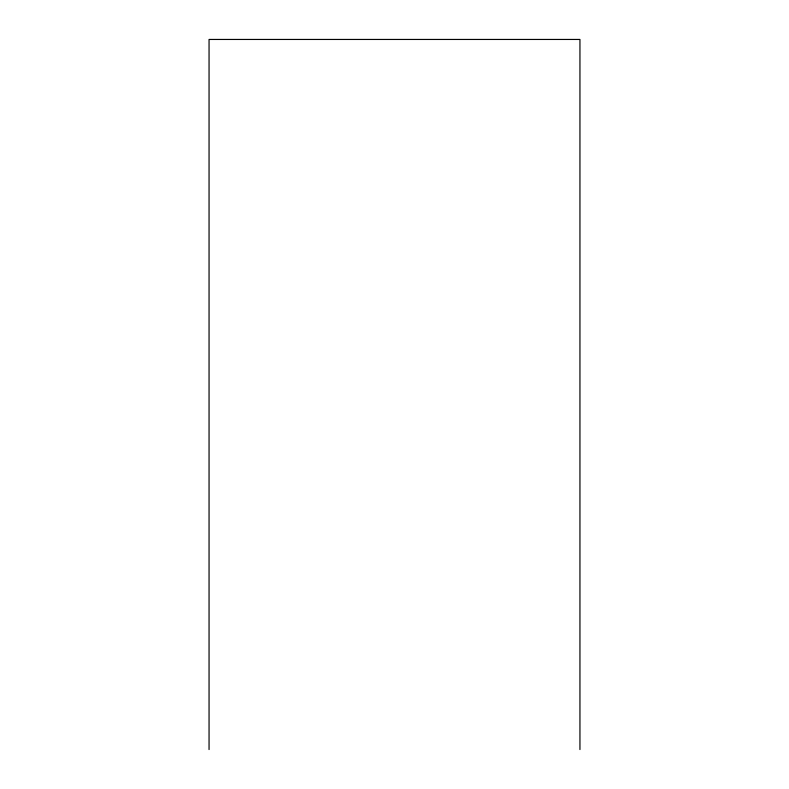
<?xml version="1.0" encoding="UTF-8"?>
<svg xmlns="http://www.w3.org/2000/svg" width="789" height="789" viewBox="0 0 789 789"><rect width="100%" height="100%" fill="white"/><g stroke="black" fill="none" stroke-linecap="round" stroke-linejoin="round"><path stroke-width="1.18" d="M579.945 749.55L579.945 39.45L209.055 39.45L209.055 749.55"/></g></svg>
